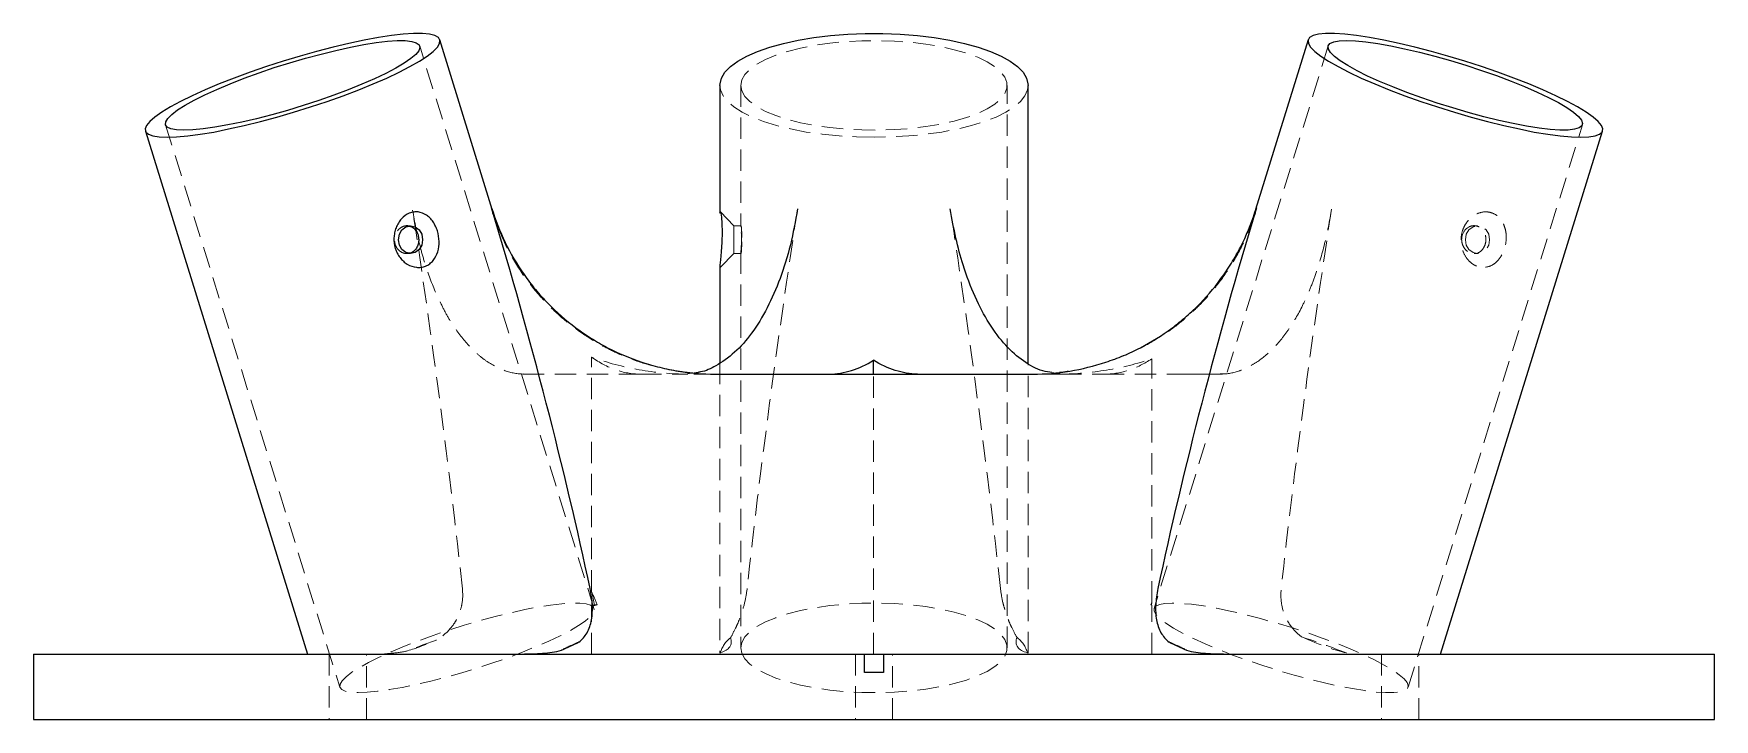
# Model space of a CAD drawing. Header units: millimetres. Extents: x 33 to 273, y 37 to 208.
# Drawn here: x 173 to 273, y 36.6 to 77.4 of the extents above; entities that cross this region are included whole.
import ezdxf

# ---------------------------------------------------------------- set-up
doc = ezdxf.new("R2010")
doc.units = ezdxf.units.MM
doc.linetypes.add('HIDDEN', pattern=[1.905, 1.27, -0.635])

msp = doc.modelspace()

# ---------------------------------------------------------------- linework, layer by layer
at = {"color": 7, "linetype": 'Continuous', "lineweight": 25}
for p, q in [((200.29, 66.94), (197.17, 77.04)), ((248.83, 77.04), (245.7, 66.94)), ((213.83, 74.32), (213.83, 66.71)), ((232.17, 57.78), (232.17, 74.32)), ((179.65, 71.61), (189.3, 40.48)), ((256.7, 40.48), (266.35, 71.61)), ((213.83, 63.57), (213.83, 57.81)), ((213.56, 57.14), (232.44, 57.14)), ((222.97, 57.14), (222.97, 57.96)), ((173, 40.48), (173, 36.59)), ((173, 40.48), (222.44, 40.48)), ((222.44, 39.37), (222.44, 40.48)), ((222.44, 40.48), (223.56, 40.48)), ((223.56, 40.48), (273, 40.48)), ((223.56, 40.48), (223.56, 39.37)), ((273, 36.59), (273, 40.48)), ((223.56, 39.37), (222.44, 39.37)), ((173, 36.59), (223, 36.59)), ((223, 36.59), (273, 36.59))]:
    msp.add_line(p, q, dxfattribs=at)
at = {"color": 7, "linetype": 'HIDDEN', "lineweight": 18}
for p, q in [((206.34, 43.19), (195.97, 76.67)), ((250.03, 76.67), (239.66, 43.19)), ((215.08, 74.32), (215.08, 65.92)), ((230.92, 40.85), (230.92, 74.32)), ((180.85, 71.98), (191.22, 38.5)), ((254.78, 38.5), (265.15, 71.98)), ((214.67, 65.97), (213.86, 66.79)), ((195.42, 65.97), (195.21, 65.97)), ((214.67, 65.97), (214.67, 65.14)), ((215.09, 65.97), (214.67, 65.97)), ((214.67, 65.14), (214.67, 64.31)), ((258.91, 65.97), (258.7, 65.97)), ((195.21, 64.31), (195.42, 64.31)), ((213.86, 63.5), (214.67, 64.31)), ((214.67, 64.31), (215.09, 64.31)), ((215.08, 64.37), (215.08, 40.85)), ((258.7, 64.31), (258.91, 64.31)), ((206.2, 44.21), (206.2, 58.14)), ((239.53, 43.54), (239.53, 58.04)), ((202.12, 57.15), (202.75, 57.14)), ((209.09, 57.14), (202.24, 57.14)), ((209.09, 57.14), (211.92, 57.14)), ((212.56, 57.25), (211.76, 57.14)), ((213.56, 57.14), (211.92, 57.14)), ((213.83, 57.81), (213.83, 40.52)), ((222.97, 40.48), (222.97, 57.14)), ((232.17, 40.52), (232.17, 57.78)), ((234.08, 57.14), (232.44, 57.14)), ((234.17, 57.14), (233.59, 57.24)), ((234.08, 57.14), (236.78, 57.14)), ((243.59, 57.14), (236.78, 57.14)), ((241.7, 57.14), (243.8, 57.15)), ((206.2, 43.31), (206.36, 43.41)), ((206.53, 43.41), (206.2, 43.31)), ((206.2, 40.48), (206.2, 43.31)), ((239.53, 43.39), (239.47, 43.41)), ((239.5, 43.41), (239.53, 43.39)), ((239.53, 40.48), (239.53, 43.39)), ((190.58, 40.48), (190.58, 36.59)), ((192.81, 36.59), (192.81, 40.48)), ((213.87, 40.52), (213.86, 40.56)), ((221.89, 40.48), (221.89, 36.59)), ((224.11, 36.59), (224.11, 40.48)), ((232.14, 40.55), (232.14, 40.52)), ((253.19, 40.48), (253.19, 36.59)), ((255.42, 36.59), (255.42, 40.48))]:
    msp.add_line(p, q, dxfattribs=at)
at = {"color": 7, "linetype": 'Continuous', "lineweight": 25, "flags": 128}
for points in [[(180.94, 71.24), (181.51, 71.26), (182.17, 71.32), (182.91, 71.42), (183.72, 71.55), (184.6, 71.73), (185.52, 71.93), (186.49, 72.17), (187.48, 72.44), (188.47, 72.73), (189.47, 73.04), (190.46, 73.37), (191.42, 73.71), (192.34, 74.06), (193.2, 74.41), (194.01, 74.76), (194.74, 75.11), (195.39, 75.44), (195.95, 75.77), (196.41, 76.07), (196.77, 76.35), (197.02, 76.6), (197.15, 76.82), (197.17, 77.01), (197.08, 77.17), (196.87, 77.29), (196.56, 77.37), (196.13, 77.41), (195.61, 77.41), (194.99, 77.37), (194.29, 77.29), (193.51, 77.17), (192.66, 77.01), (191.76, 76.82), (190.82, 76.6), (189.84, 76.35), (188.85, 76.07), (187.84, 75.77), (186.85, 75.44), (185.88, 75.11), (184.94, 74.76), (184.04, 74.41), (183.2, 74.06), (182.43, 73.71), (181.74, 73.37), (181.14, 73.04), (180.63, 72.73), (180.22, 72.44), (179.91, 72.17), (179.72, 71.93), (179.64, 71.73), (179.68, 71.55), (179.83, 71.42), (180.09, 71.32), (180.46, 71.26), (180.94, 71.24)], [(213.83, 74.32), (213.84, 74.41), (213.93, 74.76), (214.13, 75.11), (214.46, 75.44), (214.89, 75.77), (215.43, 76.07), (216.07, 76.35), (216.8, 76.6), (217.61, 76.82), (218.49, 77.01), (219.43, 77.17), (220.42, 77.29), (221.44, 77.37), (222.48, 77.41), (223.52, 77.41), (224.56, 77.37), (225.58, 77.29), (226.57, 77.17), (227.51, 77.01), (228.39, 76.82), (229.2, 76.6), (229.93, 76.35), (230.57, 76.07), (231.11, 75.77), (231.54, 75.44), (231.87, 75.11), (232.07, 74.76), (232.16, 74.41), (232.17, 74.32)], [(265.06, 71.24), (265.54, 71.26), (265.91, 71.32), (266.17, 71.42), (266.32, 71.55), (266.36, 71.73), (266.28, 71.93), (266.09, 72.17), (265.78, 72.44), (265.37, 72.73), (264.86, 73.04), (264.26, 73.37), (263.57, 73.71), (262.8, 74.06), (261.96, 74.41), (261.06, 74.76), (260.12, 75.11), (259.15, 75.44), (258.16, 75.77), (257.15, 76.07), (256.16, 76.35), (255.18, 76.6), (254.24, 76.82), (253.34, 77.01), (252.49, 77.17), (251.71, 77.29), (251.01, 77.37), (250.39, 77.41), (249.87, 77.41), (249.44, 77.37), (249.13, 77.29), (248.92, 77.17), (248.83, 77.01), (248.85, 76.82), (248.98, 76.6), (249.23, 76.35), (249.59, 76.07), (250.05, 75.77), (250.61, 75.44), (251.26, 75.11), (251.99, 74.76), (252.8, 74.41), (253.66, 74.06), (254.58, 73.71), (255.54, 73.37), (256.53, 73.04), (257.53, 72.73), (258.52, 72.44), (259.51, 72.17), (260.48, 71.93), (261.4, 71.73), (262.28, 71.55), (263.09, 71.42), (263.83, 71.32), (264.49, 71.26), (265.06, 71.24)], [(180.85, 71.98), (180.86, 72.16), (180.98, 72.36), (181.22, 72.6), (181.56, 72.86), (182.01, 73.15), (182.56, 73.45), (183.19, 73.77), (183.9, 74.09), (184.69, 74.42), (185.52, 74.75), (186.41, 75.07), (187.32, 75.38), (188.25, 75.67), (189.18, 75.94), (190.1, 76.19), (190.99, 76.41), (191.85, 76.6), (192.65, 76.75), (193.39, 76.87), (194.05, 76.95), (194.63, 76.99), (195.11, 76.99), (195.5, 76.94), (195.77, 76.86), (195.93, 76.74), (195.98, 76.58), (195.92, 76.39), (195.74, 76.17), (195.44, 75.92), (195.05, 75.65), (194.55, 75.35), (193.96, 75.04), (193.28, 74.72), (192.53, 74.39), (191.72, 74.07), (190.86, 73.74), (189.96, 73.43), (189.04, 73.12), (188.11, 72.84), (187.18, 72.58), (186.27, 72.34), (185.39, 72.14), (184.56, 71.97), (183.79, 71.83), (183.09, 71.74), (182.47, 71.68), (181.93, 71.66), (181.5, 71.68), (181.17, 71.74), (180.95, 71.84), (180.85, 71.98)], [(250.03, 76.67), (250.13, 76.81), (250.35, 76.91), (250.68, 76.97), (251.11, 76.99), (251.65, 76.97), (252.27, 76.91), (252.97, 76.82), (253.74, 76.68), (254.57, 76.51), (255.45, 76.3), (256.36, 76.07), (257.29, 75.81), (258.22, 75.53), (259.14, 75.22), (260.04, 74.91), (260.9, 74.58), (261.71, 74.26), (262.46, 73.93), (263.14, 73.61), (263.73, 73.3), (264.23, 73), (264.62, 72.73), (264.92, 72.48), (265.1, 72.26), (265.16, 72.06), (265.11, 71.91), (264.95, 71.79), (264.68, 71.71), (264.3, 71.66), (263.81, 71.66), (263.23, 71.7), (262.57, 71.78), (261.83, 71.9), (261.03, 72.05), (260.17, 72.24), (259.28, 72.46), (258.36, 72.71), (257.43, 72.98), (256.5, 73.27), (255.59, 73.58), (254.7, 73.9), (253.87, 74.23), (253.08, 74.56), (252.37, 74.88), (251.74, 75.2), (251.19, 75.5), (250.74, 75.79), (250.4, 76.05), (250.16, 76.29), (250.04, 76.49), (250.03, 76.67)], [(213.83, 66.71), (213.85, 66.79), (213.88, 66.72), (213.92, 66.48), (213.95, 66.1), (213.96, 65.58), (213.94, 64.99), (213.9, 64.41), (213.86, 63.94), (213.83, 63.63), (213.83, 63.57)], [(196.14, 65.14), (196.09, 64.82), (195.93, 64.55), (195.7, 64.37), (195.42, 64.31), (195.15, 64.37), (194.91, 64.55), (194.76, 64.82), (194.7, 65.14), (194.76, 65.46), (194.91, 65.73), (195.15, 65.91), (195.42, 65.97), (195.7, 65.91), (195.93, 65.73), (196.09, 65.46), (196.14, 65.14)]]:
    msp.add_lwpolyline(points, dxfattribs=at)
at = {"color": 7, "linetype": 'HIDDEN', "lineweight": 18, "flags": 128}
for points in [[(215.08, 74.32), (215.14, 74), (215.32, 73.67), (215.62, 73.36), (216.03, 73.06), (216.54, 72.78), (217.15, 72.53), (217.85, 72.3), (218.63, 72.1), (219.47, 71.94), (220.37, 71.81), (221.31, 71.72), (222.27, 71.67), (223.24, 71.66), (224.21, 71.69), (225.17, 71.76), (226.09, 71.87), (226.96, 72.02), (227.77, 72.2), (228.51, 72.41), (229.17, 72.65), (229.73, 72.92), (230.19, 73.21), (230.54, 73.52), (230.78, 73.83), (230.9, 74.16), (230.9, 74.49), (230.78, 74.81), (230.54, 75.13), (230.19, 75.44), (229.73, 75.73), (229.17, 76), (228.51, 76.24), (227.77, 76.45), (226.96, 76.63), (226.09, 76.78), (225.17, 76.89), (224.21, 76.96), (223.24, 76.99), (222.27, 76.98), (221.31, 76.93), (220.37, 76.84), (219.47, 76.71), (218.63, 76.55), (217.85, 76.35), (217.15, 76.12), (216.54, 75.87), (216.03, 75.59), (215.62, 75.29), (215.32, 74.98), (215.14, 74.65), (215.08, 74.32)], [(223, 71.24), (221.96, 71.26), (220.92, 71.32), (219.92, 71.42), (218.96, 71.55), (218.04, 71.73), (217.2, 71.93), (216.43, 72.17), (215.74, 72.44), (215.15, 72.73), (214.66, 73.04), (214.28, 73.37), (214.02, 73.71), (213.87, 74.06), (213.83, 74.32)], [(232.17, 74.32), (232.13, 74.06), (231.98, 73.71), (231.72, 73.37), (231.34, 73.04), (230.85, 72.73), (230.26, 72.44), (229.57, 72.17), (228.8, 71.93), (227.96, 71.73), (227.04, 71.55), (226.08, 71.42), (225.08, 71.32), (224.04, 71.26), (223, 71.24)], [(258.19, 65.14), (258.24, 64.82), (258.4, 64.55), (258.64, 64.37), (258.91, 64.31), (259.19, 64.37), (259.42, 64.55), (259.58, 64.82), (259.63, 65.14), (259.58, 65.46), (259.42, 65.73), (259.19, 65.91), (258.91, 65.97), (258.64, 65.91), (258.4, 65.73), (258.24, 65.46), (258.19, 65.14)], [(191.22, 38.5), (191.23, 38.68), (191.35, 38.89), (191.59, 39.12), (191.93, 39.39), (192.38, 39.67), (192.93, 39.97), (193.56, 40.29), (194.28, 40.61), (195.06, 40.94), (195.9, 41.27), (196.78, 41.59), (197.69, 41.9), (198.62, 42.19), (199.55, 42.46), (200.47, 42.71), (201.37, 42.93), (202.22, 43.12), (203.02, 43.28), (203.76, 43.39), (204.43, 43.47), (205, 43.51), (205.49, 43.51), (205.87, 43.47), (206.14, 43.38), (206.31, 43.26), (206.35, 43.11), (206.29, 42.92), (206.11, 42.69), (205.82, 42.44), (205.42, 42.17), (204.92, 41.87), (204.33, 41.56), (203.65, 41.24), (202.9, 40.92), (202.09, 40.59), (201.23, 40.26), (200.33, 39.95), (199.41, 39.65), (198.48, 39.36), (197.55, 39.1), (196.64, 38.87), (195.76, 38.66), (194.93, 38.49), (194.16, 38.36), (193.46, 38.26), (192.84, 38.2), (192.31, 38.18), (191.87, 38.2), (191.54, 38.26), (191.33, 38.37), (191.22, 38.5)], [(215.08, 40.85), (215.14, 40.52), (215.32, 40.2), (215.62, 39.88), (216.03, 39.59), (216.54, 39.31), (217.15, 39.05), (217.85, 38.82), (218.63, 38.62), (219.47, 38.46), (220.37, 38.33), (221.31, 38.24), (222.27, 38.19), (223.24, 38.18), (224.21, 38.21), (225.17, 38.28), (226.09, 38.39), (226.96, 38.54), (227.77, 38.72), (228.51, 38.93), (229.17, 39.18), (229.73, 39.44), (230.19, 39.73), (230.54, 40.04), (230.78, 40.36), (230.9, 40.68), (230.9, 41.01), (230.78, 41.34), (230.54, 41.66), (230.19, 41.96), (229.73, 42.25), (229.17, 42.52), (228.51, 42.76), (227.77, 42.97), (226.96, 43.16), (226.09, 43.3), (225.17, 43.41), (224.21, 43.48), (223.24, 43.51), (222.27, 43.5), (221.31, 43.45), (220.37, 43.36), (219.47, 43.23), (218.63, 43.07), (217.85, 42.87), (217.15, 42.64), (216.54, 42.39), (216.03, 42.11), (215.62, 41.81), (215.32, 41.5), (215.14, 41.17), (215.08, 40.85)], [(239.66, 43.19), (239.76, 43.33), (239.98, 43.43), (240.31, 43.49), (240.74, 43.51), (241.27, 43.49), (241.9, 43.44), (242.6, 43.34), (243.37, 43.2), (244.2, 43.03), (245.08, 42.83), (245.99, 42.59), (246.91, 42.33), (247.85, 42.05), (248.77, 41.75), (249.67, 41.43), (250.53, 41.11), (251.34, 40.78), (252.09, 40.45), (252.77, 40.13), (253.36, 39.82), (253.86, 39.53), (254.25, 39.25), (254.54, 39), (254.72, 38.78), (254.79, 38.59), (254.74, 38.43), (254.58, 38.31), (254.3, 38.23), (253.92, 38.19), (253.44, 38.18), (252.86, 38.22), (252.2, 38.3), (251.46, 38.42), (250.66, 38.57), (249.8, 38.76), (248.91, 38.98), (247.99, 39.23), (247.06, 39.5), (246.13, 39.79), (245.22, 40.1), (244.33, 40.42), (243.49, 40.75), (242.71, 41.08), (242, 41.4), (241.36, 41.72), (240.82, 42.02), (240.37, 42.31), (240.02, 42.57), (239.79, 42.81), (239.67, 43.02), (239.66, 43.19)]]:
    msp.add_lwpolyline(points, dxfattribs=at)
at = {"color": 7, "linetype": 'HIDDEN', "lineweight": 18}
for centre, radius, start, end in [((206.42, 36.81), 6.6, 89.0642, 90.4626), ((239.58, 37.28), 6.13, 90.7079, 90.9562), ((212.53, -4.17), 48.06, 108.8966, 111.2036), ((215.52, 40.08), 1.73, 127.7728, 163.963), ((230.45, 40.07), 1.75, 15.8602, 53.3765), ((233.26, -4.7), 48.63, 68.4805, 71.8201)]:
    msp.add_arc(centre, radius, start, end, dxfattribs=at)
at = {"color": 7, "linetype": 'Continuous', "lineweight": 25}
for centre, start, end in [((194.27, 63.48), 293.988, 296.6351), ((251.73, 63.48), 243.3649, 246.012)]:
    msp.add_arc(centre, 24.93, start, end, dxfattribs=at)
at = {"color": 7, "linetype": 'HIDDEN', "lineweight": 18}
for centre, major_axis, ratio, start_param, end_param in [((190.73, 66.83), (-8.04, 52.48), 0.08999, 4.2562, 4.7022), ((223, 65.12), (7.86, 51.64), 0.09143, 1.54887, 1.99824), ((223, 65.37), (-7.88, 52.14), 0.08971, 4.28434, 4.72957), ((254.71, 65.02), (7.85, 51.97), 0.09, 1.54717, 1.99313), ((206.26, 16.72), (-8.04, 52.48), 0.08999, 5.23205, 5.24976), ((206.09, 17.26), (16.11, -51.99), 0.16842, 2.0449, 2.06269), ((239.91, 17.26), (-16.11, -51.99), 0.16842, 4.23532, 4.23829), ((239.34, 15.41), (7.85, 51.97), 0.09, 1.01248, 1.01552), ((200.56, 44.37), (6.67, 3.76), 0.14841, 3.68765, 4.06222), ((216.98, 44.37), (12.75, 3.84), 0.04925, 2.68739, 2.96335), ((206.72, 44.37), (7.74, -3.39), 0.24535, 5.98044, 6.49555), ((239.16, 44.37), (7.66, 3.39), 0.24884, 2.91935, 3.45817), ((229.02, 44.37), (12.75, -3.84), 0.04925, 0.17824, 0.4542), ((245.34, 44.37), (6.64, -3.76), 0.15021, 5.2804, 5.84211)]:
    msp.add_ellipse(centre, major_axis=major_axis, ratio=ratio, start_param=start_param, end_param=end_param, dxfattribs=at)
at = {"color": 7, "linetype": 'Continuous', "lineweight": 25}
for centre, major_axis, start_param, end_param in [((190.69, 66.96), (16.11, -51.99), 1.06982, 1.52028), ((255.31, 66.96), (-16.11, -51.99), 4.76291, 5.21337)]:
    msp.add_ellipse(centre, major_axis=major_axis, ratio=0.16842, start_param=start_param, end_param=end_param, dxfattribs=at)
at = {"color": 7, "linetype": 'HIDDEN', "lineweight": 18}
for points, knots in [([(202.24, 57.14), (201.87, 57.14), (201.49, 57.2), (200.76, 57.44), (200.4, 57.62), (199.87, 57.96), (199.69, 58.1), (199.35, 58.38), (199.18, 58.54), (198.68, 59.05), (198.37, 59.44), (197.92, 60.1), (197.77, 60.33), (197.49, 60.82), (197.36, 61.08), (196.97, 61.87), (196.73, 62.43), (196.41, 63.34), (196.3, 63.66), (196.11, 64.3), (196.03, 64.62), (195.78, 65.62), (195.64, 66.31), (195.53, 67.02)], [0, 0, 0, 0, 0.125, 0.125, 0.25, 0.25, 0.3125, 0.3125, 0.375, 0.375, 0.5, 0.5, 0.5625, 0.5625, 0.625, 0.625, 0.75, 0.75, 0.8125, 0.8125, 0.875, 0.875, 1, 1, 1, 1]), ([(200.3, 66.71), (200.31, 66.72), (200.35, 66.78), (200.31, 66.86), (200.28, 66.93)], [0, 0, 0, 0, 0.1663, 1, 1, 1, 1]), ([(211.66, 57.28), (211.63, 57.28), (211.4, 57.31), (210.91, 57.39), (210.23, 57.53), (209.59, 57.7), (209, 57.88), (208.42, 58.09), (207.69, 58.39), (206.71, 58.88), (205.47, 59.65), (204.22, 60.64), (203.04, 61.84), (201.99, 63.19), (201.02, 64.82), (200.55, 66.06), (200.31, 66.71)], [0, 0, 0, 0, 0.00623, 0.06367, 0.11365, 0.15738, 0.19614, 0.23147, 0.27269, 0.34482, 0.43658, 0.54801, 0.64449, 0.75198, 0.87047, 1, 1, 1, 1]), ([(245.69, 66.71), (245.47, 66.12), (245.05, 64.99), (244.21, 63.51), (243.33, 62.3), (242.46, 61.32), (241.64, 60.55), (240.84, 59.9), (239.95, 59.29), (238.89, 58.69), (237.91, 58.23), (237.28, 58.02), (237.06, 57.95)], [0, 0, 0, 0, 0.14781, 0.28024, 0.39731, 0.49903, 0.58536, 0.65975, 0.74222, 0.83687, 0.94495, 1, 1, 1, 1]), ([(250.22, 66.96), (250.11, 66.25), (249.97, 65.56), (249.65, 64.25), (249.46, 63.62), (249.14, 62.71), (249.03, 62.41), (248.79, 61.85), (248.67, 61.58), (248.29, 60.79), (248.01, 60.31), (247.57, 59.65), (247.41, 59.44), (247.1, 59.05), (246.94, 58.87), (246.45, 58.36), (246.11, 58.08), (245.59, 57.73), (245.41, 57.63), (245.05, 57.45), (244.87, 57.38), (244.33, 57.2), (243.96, 57.14), (243.59, 57.14)], [0, 0, 0, 0, 0.125, 0.125, 0.25, 0.25, 0.3125, 0.3125, 0.375, 0.375, 0.5, 0.5, 0.5625, 0.5625, 0.625, 0.625, 0.75, 0.75, 0.8125, 0.8125, 0.875, 0.875, 1, 1, 1, 1]), ([(258.84, 63.57), (258.93, 63.54), (259.02, 63.51), (259.19, 63.49), (259.28, 63.49), (259.54, 63.52), (259.71, 63.58), (259.94, 63.73), (260.01, 63.79), (260.14, 63.93), (260.2, 64), (260.31, 64.16), (260.36, 64.25), (260.45, 64.43), (260.49, 64.52), (260.58, 64.82), (260.61, 65.03), (260.62, 65.35), (260.61, 65.45), (260.59, 65.66), (260.56, 65.76), (260.5, 65.95), (260.47, 66.04), (260.38, 66.22), (260.32, 66.3), (260.14, 66.52), (259.99, 66.64), (259.73, 66.75), (259.64, 66.77), (259.46, 66.8), (259.36, 66.8), (259.08, 66.77), (258.89, 66.7), (258.64, 66.55), (258.56, 66.49), (258.42, 66.36), (258.35, 66.28), (258.23, 66.12), (258.17, 66.03), (258.08, 65.85), (258.04, 65.76), (257.95, 65.46), (257.92, 65.25), (257.94, 64.83), (257.98, 64.62), (258.13, 64.23), (258.24, 64.06), (258.44, 63.83), (258.52, 63.77), (258.67, 63.65), (258.76, 63.61), (258.84, 63.57)], [0, 0, 0, 0, 0.03125, 0.03125, 0.0625, 0.0625, 0.125, 0.125, 0.15625, 0.15625, 0.1875, 0.1875, 0.21875, 0.21875, 0.25, 0.25, 0.3125, 0.3125, 0.34375, 0.34375, 0.375, 0.375, 0.40625, 0.40625, 0.4375, 0.4375, 0.5, 0.5, 0.53125, 0.53125, 0.5625, 0.5625, 0.625, 0.625, 0.65625, 0.65625, 0.6875, 0.6875, 0.71875, 0.71875, 0.75, 0.75, 0.8125, 0.8125, 0.875, 0.875, 0.9375, 0.9375, 0.96875, 0.96875, 1, 1, 1, 1]), ([(195.33, 64.33), (195.27, 64.32), (195.12, 64.3), (194.89, 64.38), (194.68, 64.54), (194.53, 64.77), (194.48, 64.98), (194.47, 65.2), (194.51, 65.42), (194.63, 65.67), (194.82, 65.86), (195.05, 65.96), (195.23, 65.99), (195.32, 65.96), (195.34, 65.95)], [0, 0, 0, 0, 0.077883, 0.174025, 0.27063, 0.367255, 0.463416, 0.497263, 0.593841, 0.69041, 0.787099, 0.883414, 0.979362, 1, 1, 1, 1]), ([(215.09, 64.31), (215.1, 64.33), (215.11, 64.42), (215.13, 64.71), (215.13, 64.9), (215.12, 65.29), (215.11, 65.49), (215.09, 65.8), (215.08, 65.91), (215.08, 65.95)], [0, 0, 0, 0, 0.25, 0.25, 0.5, 0.5, 0.75, 0.75, 1, 1, 1, 1]), ([(215.13, 65.42), (215.13, 65.33), (215.12, 65.15), (215.11, 64.87), (215.1, 64.62), (215.08, 64.43), (215.08, 64.32), (215.09, 64.32), (215.09, 64.32)], [0, 0, 0, 0, 0.17556, 0.35109, 0.52723, 0.70378, 0.87967, 1, 1, 1, 1]), ([(215.09, 65.96), (215.09, 65.97), (215.09, 65.98), (215.11, 65.9), (215.12, 65.74), (215.13, 65.56), (215.13, 65.45), (215.13, 65.42)], [0, 0, 0, 0, 0.09301, 0.36681, 0.64192, 0.91703, 1, 1, 1, 1]), ([(258, 65.42), (257.97, 65.32), (257.96, 65.21), (257.97, 64.99), (258, 64.88), (258.08, 64.69), (258.14, 64.6), (258.29, 64.45), (258.37, 64.39), (258.55, 64.32), (258.64, 64.3), (258.83, 64.31), (258.92, 64.34), (259.08, 64.43), (259.16, 64.5), (259.28, 64.66), (259.33, 64.76), (259.39, 64.96), (259.41, 65.07), (259.4, 65.29), (259.38, 65.4), (259.31, 65.6), (259.25, 65.69), (259.12, 65.83), (259.04, 65.89), (258.86, 65.96), (258.76, 65.98), (258.57, 65.97), (258.47, 65.94), (258.21, 65.8), (258.07, 65.63), (258, 65.42)], [0, 0, 0, 0, 0.0625, 0.0625, 0.125, 0.125, 0.1875, 0.1875, 0.25, 0.25, 0.3125, 0.3125, 0.375, 0.375, 0.4375, 0.4375, 0.5, 0.5, 0.5625, 0.5625, 0.625, 0.625, 0.6875, 0.6875, 0.75, 0.75, 0.8125, 0.8125, 0.875, 0.875, 1, 1, 1, 1]), ([(213.83, 63.57), (213.83, 63.52), (213.84, 63.46), (213.85, 63.5), (213.85, 63.5)], [0, 0, 0, 0, 0.87126, 1, 1, 1, 1]), ([(211.92, 57.14), (210.94, 57.14), (209.97, 57.23), (208.07, 57.57), (207.13, 57.82), (206.2, 58.14)], [0, 0, 0, 0, 0.5, 0.5, 1, 1, 1, 1]), ([(209.09, 57.14), (208.59, 57.14), (208.1, 57.23), (207.14, 57.57), (206.67, 57.82), (206.2, 58.14)], [0, 0, 0, 0, 0.5, 0.5, 1, 1, 1, 1]), ([(234.08, 57.14), (235.01, 57.14), (235.93, 57.23), (237.75, 57.53), (238.64, 57.75), (239.53, 58.05)], [0, 0, 0, 0, 0.5, 0.5, 1, 1, 1, 1]), ([(236.78, 57.14), (237.25, 57.14), (237.71, 57.23), (238.63, 57.53), (239.08, 57.76), (239.53, 58.05)], [0, 0, 0, 0, 0.5, 0.5, 1, 1, 1, 1]), ([(212.55, 57.19), (212.48, 57.19), (212.23, 57.2), (211.94, 57.24), (211.73, 57.27)], [0, 0, 0, 0, 0.29022, 1, 1, 1, 1]), ([(234.57, 57.32), (234.46, 57.3), (234.28, 57.26), (234.11, 57.25), (234.04, 57.25)], [0, 0, 0, 0, 0.60617, 1, 1, 1, 1]), ([(198.51, 44.37), (198.54, 44.06), (198.54, 43.77), (198.46, 43.32), (198.42, 43.17), (198.33, 42.89), (198.27, 42.75), (198.14, 42.48), (198.06, 42.35), (197.88, 42.1), (197.78, 41.98), (197.47, 41.65), (197.22, 41.46), (196.96, 41.3)], [0, 0, 0, 0, 0.25, 0.25, 0.375, 0.375, 0.5, 0.5, 0.625, 0.625, 0.75, 0.75, 1, 1, 1, 1]), ([(214.46, 41.45), (214.56, 41.61), (214.66, 41.81), (214.82, 42.13), (214.87, 42.25), (214.97, 42.48), (215.02, 42.61), (215.16, 42.99), (215.24, 43.26), (215.37, 43.81), (215.42, 44.09), (215.45, 44.37)], [0, 0, 0, 0, 0.25, 0.25, 0.375, 0.375, 0.5, 0.5, 0.75, 0.75, 1, 1, 1, 1]), ([(230.53, 44.37), (230.56, 44.09), (230.6, 43.82), (230.7, 43.42), (230.74, 43.28), (230.81, 43.02), (230.86, 42.89), (230.95, 42.64), (230.99, 42.51), (231.09, 42.28), (231.14, 42.16), (231.3, 41.84), (231.4, 41.65), (231.5, 41.48)], [0, 0, 0, 0, 0.25, 0.25, 0.375, 0.375, 0.5, 0.5, 0.625, 0.625, 0.75, 0.75, 1, 1, 1, 1]), ([(248.44, 41.5), (248.22, 41.67), (248.02, 41.86), (247.77, 42.18), (247.69, 42.3), (247.56, 42.53), (247.5, 42.65), (247.34, 43.03), (247.27, 43.29), (247.2, 43.82), (247.2, 44.1), (247.23, 44.37)], [0, 0, 0, 0, 0.25, 0.25, 0.375, 0.375, 0.5, 0.5, 0.75, 0.75, 1, 1, 1, 1]), ([(195.14, 40.64), (194.79, 40.57), (194.45, 40.53), (193.79, 40.48), (193.47, 40.48), (193.16, 40.48)], [0, 0, 0, 0, 0.5, 0.5, 1, 1, 1, 1])]:
    msp.add_open_spline(points, degree=3, knots=knots, dxfattribs=at)
at = {"color": 7, "linetype": 'Continuous', "lineweight": 25}
for points, knots in [([(200.25, 67.04), (200.47, 66.32), (200.74, 65.64), (201.38, 64.31), (201.75, 63.67), (202.4, 62.76), (202.62, 62.46), (203.09, 61.89), (203.34, 61.62), (204.11, 60.83), (204.67, 60.34), (205.56, 59.67), (205.87, 59.46), (206.5, 59.07), (206.82, 58.88), (207.8, 58.37), (208.48, 58.09), (209.53, 57.74), (209.89, 57.63), (210.62, 57.46), (210.98, 57.38), (212.08, 57.2), (212.81, 57.14), (213.56, 57.14)], [0, 0, 0, 0, 0.125, 0.125, 0.25, 0.25, 0.3125, 0.3125, 0.375, 0.375, 0.5, 0.5, 0.5625, 0.5625, 0.625, 0.625, 0.75, 0.75, 0.8125, 0.8125, 0.875, 0.875, 1, 1, 1, 1]), ([(232.44, 57.14), (233.19, 57.14), (233.92, 57.2), (235.38, 57.44), (236.09, 57.62), (237.15, 57.97), (237.5, 58.1), (238.19, 58.38), (238.52, 58.54), (239.5, 59.05), (240.13, 59.44), (241.02, 60.1), (241.31, 60.34), (241.87, 60.83), (242.14, 61.08), (242.91, 61.88), (243.38, 62.44), (244.02, 63.35), (244.22, 63.67), (244.6, 64.31), (244.78, 64.64), (245.26, 65.63), (245.53, 66.32), (245.75, 67.04)], [0, 0, 0, 0, 0.125, 0.125, 0.25, 0.25, 0.3125, 0.3125, 0.375, 0.375, 0.5, 0.5, 0.5625, 0.5625, 0.625, 0.625, 0.75, 0.75, 0.8125, 0.8125, 0.875, 0.875, 1, 1, 1, 1]), ([(196.32, 63.57), (196.24, 63.54), (196.15, 63.51), (195.97, 63.49), (195.87, 63.49), (195.59, 63.52), (195.4, 63.58), (195.15, 63.73), (195.07, 63.79), (194.93, 63.93), (194.86, 64), (194.74, 64.16), (194.68, 64.25), (194.59, 64.43), (194.55, 64.52), (194.46, 64.82), (194.43, 65.03), (194.44, 65.35), (194.46, 65.45), (194.5, 65.66), (194.53, 65.76), (194.6, 65.95), (194.65, 66.04), (194.76, 66.22), (194.82, 66.3), (195.02, 66.52), (195.18, 66.64), (195.44, 66.75), (195.53, 66.77), (195.7, 66.8), (195.79, 66.8), (196.05, 66.77), (196.22, 66.7), (196.45, 66.55), (196.52, 66.49), (196.65, 66.36), (196.71, 66.28), (196.82, 66.12), (196.87, 66.03), (196.96, 65.85), (197, 65.76), (197.09, 65.46), (197.12, 65.25), (197.13, 64.83), (197.1, 64.62), (196.99, 64.23), (196.89, 64.06), (196.71, 63.83), (196.64, 63.77), (196.49, 63.65), (196.41, 63.61), (196.32, 63.57)], [0, 0, 0, 0, 0.03125, 0.03125, 0.0625, 0.0625, 0.125, 0.125, 0.15625, 0.15625, 0.1875, 0.1875, 0.21875, 0.21875, 0.25, 0.25, 0.3125, 0.3125, 0.34375, 0.34375, 0.375, 0.375, 0.40625, 0.40625, 0.4375, 0.4375, 0.5, 0.5, 0.53125, 0.53125, 0.5625, 0.5625, 0.625, 0.625, 0.65625, 0.65625, 0.6875, 0.6875, 0.71875, 0.71875, 0.75, 0.75, 0.8125, 0.8125, 0.875, 0.875, 0.9375, 0.9375, 0.96875, 0.96875, 1, 1, 1, 1]), ([(218.45, 66.97), (218.32, 66.25), (218.06, 64.79), (217.44, 62.81), (216.66, 61.03), (215.75, 59.54), (214.71, 58.36), (213.68, 57.65), (212.95, 57.3), (212.6, 57.26), (212.56, 57.25)], [0, 0, 0, 0, 0.14247, 0.28902, 0.43252, 0.58016, 0.72377, 0.87158, 0.98448, 1, 1, 1, 1]), ([(233.59, 57.24), (233.41, 57.26), (232.83, 57.33), (231.89, 57.87), (230.81, 58.8), (229.84, 60.11), (228.98, 61.72), (228.33, 63.46), (227.85, 65.23), (227.64, 66.38), (227.54, 66.97)], [0, 0, 0, 0, 0.06849, 0.21118, 0.35111, 0.49514, 0.63432, 0.77748, 0.88777, 1, 1, 1, 1]), ([(195.87, 65.42), (195.89, 65.33), (195.93, 65.15), (195.89, 64.87), (195.79, 64.62), (195.61, 64.43), (195.44, 64.33), (195.35, 64.33), (195.33, 64.33)], [0, 0, 0, 0, 0.19236, 0.38469, 0.57769, 0.77113, 0.96385, 1, 1, 1, 1]), ([(195.34, 65.95), (195.4, 65.94), (195.54, 65.9), (195.72, 65.74), (195.82, 65.56), (195.86, 65.45), (195.87, 65.42)], [0, 0, 0, 0, 0.253506, 0.577843, 0.902184, 1, 1, 1, 1]), ([(220.33, 57.14), (220.78, 57.14), (221.23, 57.22), (222.11, 57.5), (222.54, 57.7), (222.97, 57.96)], [0, 0, 0, 0, 0.5, 0.5, 1, 1, 1, 1]), ([(225.59, 57.14), (225.14, 57.14), (224.7, 57.22), (223.83, 57.5), (223.4, 57.7), (222.97, 57.96)], [0, 0, 0, 0, 0.5, 0.5, 1, 1, 1, 1]), ([(205.44, 41.19), (205.64, 41.34), (205.8, 41.53), (206.05, 41.97), (206.14, 42.23), (206.22, 42.65), (206.23, 42.8), (206.25, 43.1), (206.25, 43.25), (206.23, 43.57), (206.22, 43.73), (206.17, 44.05), (206.14, 44.21), (206.11, 44.37)], [0, 0, 0, 0, 0.25, 0.25, 0.5, 0.5, 0.625, 0.625, 0.75, 0.75, 0.875, 0.875, 1, 1, 1, 1]), ([(239.89, 44.37), (239.82, 44.05), (239.78, 43.73), (239.75, 43.26), (239.75, 43.1), (239.77, 42.8), (239.78, 42.65), (239.83, 42.37), (239.87, 42.24), (239.96, 41.98), (240.01, 41.86), (240.14, 41.64), (240.21, 41.54), (240.37, 41.35), (240.46, 41.27), (240.56, 41.19)], [0, 0, 0, 0, 0.25, 0.25, 0.375, 0.375, 0.5, 0.5, 0.625, 0.625, 0.75, 0.75, 0.875, 0.875, 1, 1, 1, 1]), ([(202.05, 40.48), (202.47, 40.48), (202.88, 40.49), (203.67, 40.55), (204.05, 40.6), (204.4, 40.7)], [0, 0, 0, 0, 0.5, 0.5, 1, 1, 1, 1]), ([(241.6, 40.7), (241.95, 40.6), (242.33, 40.55), (243.12, 40.49), (243.53, 40.48), (243.95, 40.48)], [0, 0, 0, 0, 0.5, 0.5, 1, 1, 1, 1])]:
    msp.add_open_spline(points, degree=3, knots=knots, dxfattribs=at)

doc.saveas('drawing.dxf')
